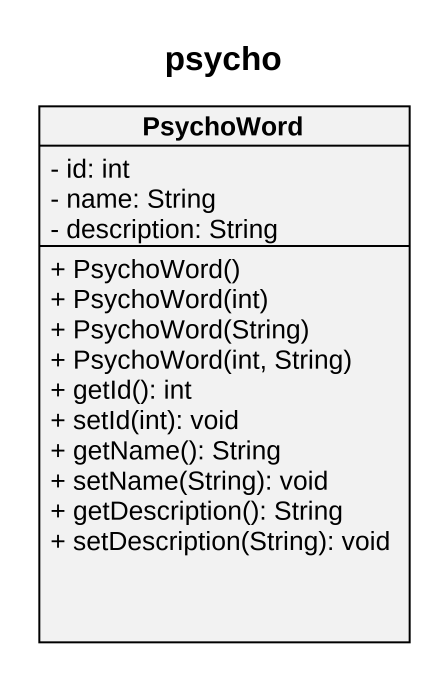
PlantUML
@startuml
title psycho
hide circle
hide empty members
skinparam classAttributeIconSize 0
class PsychoWord {
  - id: int
  - name: String
  - description: String
  + PsychoWord()
  + PsychoWord(int)
  + PsychoWord(String)
  + PsychoWord(int, String)
  + getId(): int
  + setId(int): void
  + getName(): String
  + setName(String): void
  + getDescription(): String
  + setDescription(String): void
}
@enduml
